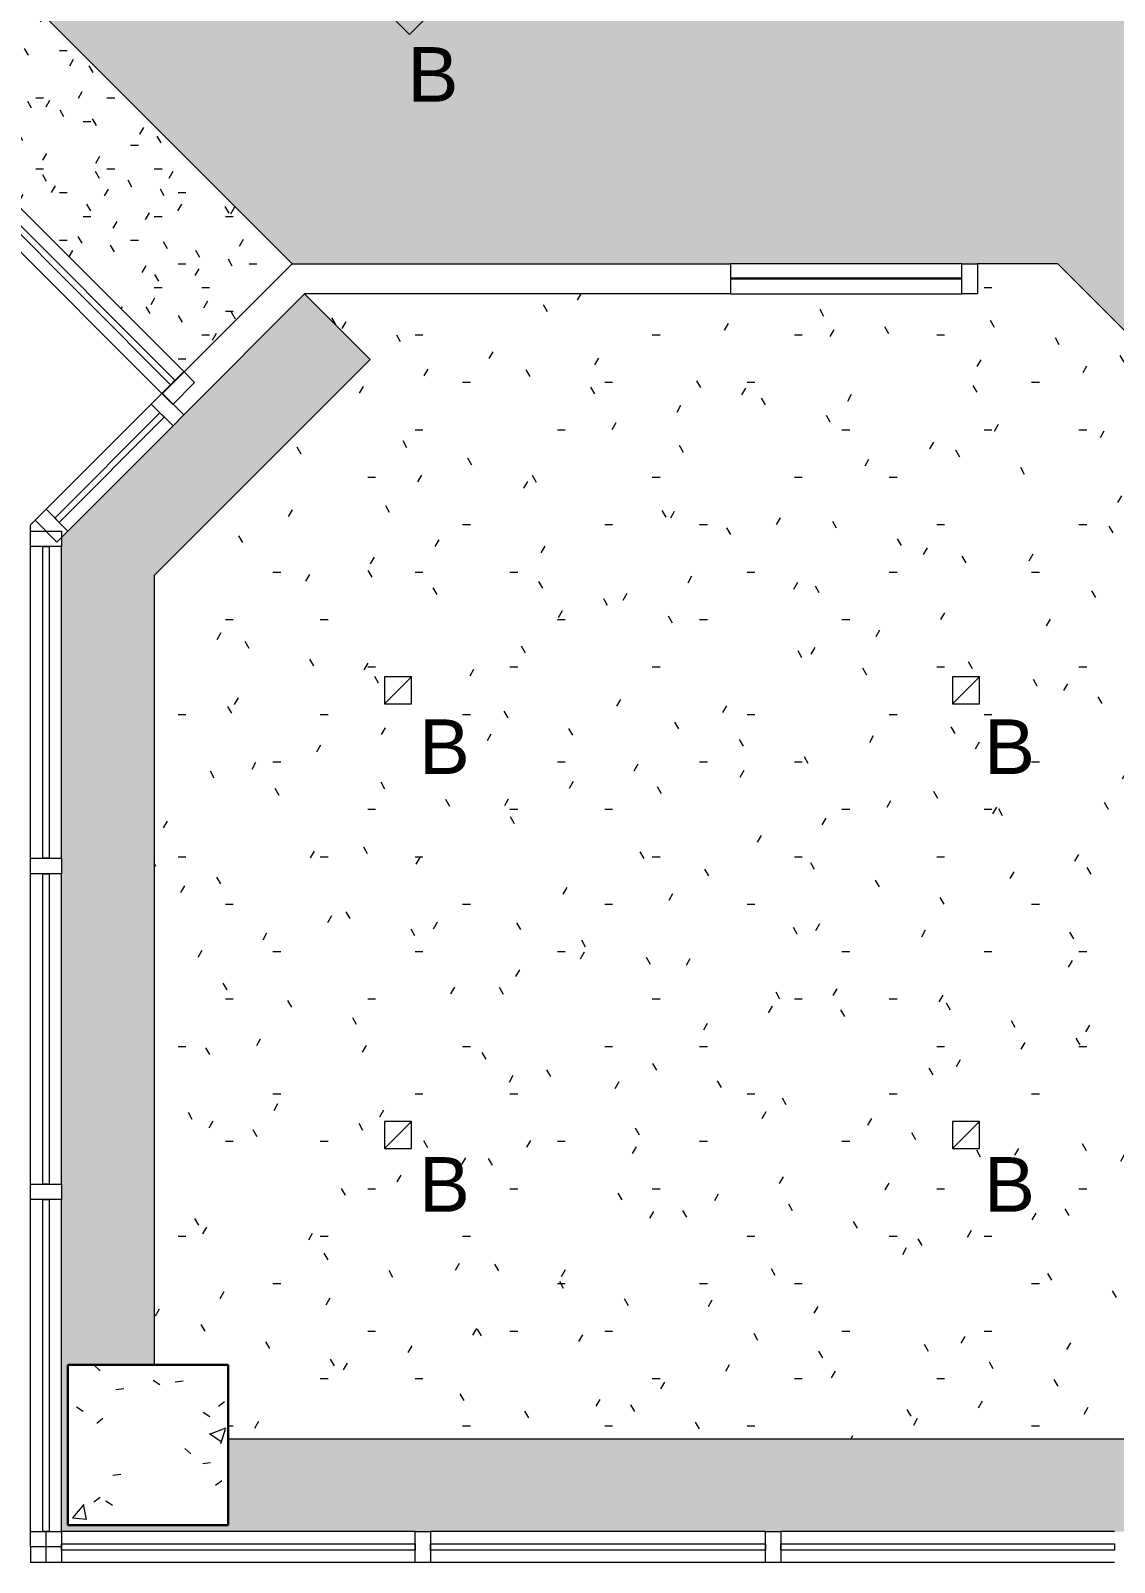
# Model space of a CAD drawing. Header units: inches. Extents: x -1196 to 1003, y -7097 to -4899.
# Drawn here: x -715.1 to -539.5, y -6857.3 to -6609.3 of the extents above; entities that cross this region are included whole.
import ezdxf

# ---------------------------------------------------------------- set-up
doc = ezdxf.new("R2010")
doc.units = ezdxf.units.IN
doc.header["$MEASUREMENT"] = 0
for name, color, linetype, lineweight in [('A-CLNG', 13, 'Continuous', 13), ('A-CLNG-PATT', 13, 'Continuous', 13), ('A-GLAZ', 151, 'Continuous', 13), ('A-GLAZ-CURT', 52, 'Continuous', 9), ('A-GLAZ-CWMG', 51, 'Continuous', 9), ('A-WALL', 113, 'Continuous', 9), ('E-LITE-EQPM', 33, 'Continuous', 9), ('E-LITE-EQPM-IDEN', 33, 'Continuous', 9), ('I-WALL', 2, 'Continuous', 9), ('S-COLS', 52, 'Continuous', 9)]:
    doc.layers.add(name, color=color, linetype=linetype, lineweight=lineweight)
doc.styles.add('Arial', font='arial.ttf', dxfattribs={"height": 8.851796})
pattern_1 = [(0, (0, 0), (15.36, 3.84), [1.267, -10.253, 1.267, -10.253, -61.44]), (0, (0, 0), (15.36, 3.84), [-23.04, 1.267, -21.773, 1.267, -10.253, -26.88]), (0, (0, 0), (15.36, 3.84), [-57.6, 1.267, -6.413, 1.267, -17.933]), (120, (5.76, 1.92), (-11.0055376, 11.3821502), [1.267, -10.253, 1.267, -10.253, -61.44]), (120, (5.76, 1.92), (-11.0055376, 11.3821502), [-23.04, 1.267, -21.773, 1.267, -10.253, -26.88]), (120, (5.76, 1.92), (-11.0055376, 11.3821502), [-57.6, 1.267, -6.413, 1.267, -17.933]), (240, (7.68, 9.6), (-4.3544624, -15.2221502), [1.267, -10.253, 1.267, -10.253, -61.44]), (240, (7.68, 9.6), (-4.3544624, -15.2221502), [-23.04, 1.267, -21.773, 1.267, -10.253, -26.88]), (240, (7.68, 9.6), (-4.3544624, -15.2221502), [-57.6, 1.267, -6.413, 1.267, -17.933])]

# ---------------------------------------------------------------- blocks, each defined once
blk = doc.blocks.new('System Panel - Glazed-5289511-FIRST FLOOR RCP')
at = {"layer": 'A-GLAZ-CURT', "lineweight": 13}
for p, q in [((-27, -0.5), (-27, 0.5)), ((-27, 0.5), (27, 0.5)), ((27, 0.5), (27, -0.5)), ((27, -0.5), (-27, -0.5))]:
    blk.add_line(p, q, dxfattribs=at)
blk = doc.blocks.new('System Panel - Glazed-5289458-FIRST FLOOR RCP')
at = {"layer": 'A-GLAZ-CURT', "lineweight": 13}
for p, q in [((-26.875, -0.5), (-26.875, 0.5)), ((-26.875, 0.5), (26.875, 0.5)), ((26.875, 0.5), (26.875, -0.5)), ((26.875, -0.5), (-26.875, -0.5))]:
    blk.add_line(p, q, dxfattribs=at)
blk = doc.blocks.new('System Panel - Glazed-5289646-FIRST FLOOR RCP')
at = {"layer": 'A-GLAZ-CURT', "lineweight": 13}
for p, q in [((-12.04, -0.5), (-12.04, 0.5)), ((-12.04, 0.5), (12.04, 0.5)), ((12.04, 0.5), (12.04, -0.5)), ((12.04, -0.5), (-12.04, -0.5))]:
    blk.add_line(p, q, dxfattribs=at)
blk = doc.blocks.new('System Panel - Glazed-5303995-FIRST FLOOR RCP')
at = {"layer": 'A-GLAZ-CURT', "lineweight": 13}
for p, q in [((-24.25, -0.5), (-24.25, 0.5)), ((-24.25, 0.5), (24.25, 0.5)), ((24.25, 0.5), (24.25, -0.5)), ((24.25, -0.5), (-24.25, -0.5))]:
    blk.add_line(p, q, dxfattribs=at)
blk = doc.blocks.new('Rectangular Mullion - 2_5_ x 5_ rectangular-V7-FIRST FLOOR RCP')
at = {"layer": 'A-GLAZ-CWMG', "lineweight": 20}
for p, q in [((0, 2.5), (-2.5, 2.5)), ((-2.5, 2.5), (-2.5, -2.5)), ((0, -2.5), (0, 2.5)), ((-2.5, -2.5), (0, -2.5))]:
    blk.add_line(p, q, dxfattribs=at)
blk = doc.blocks.new('Rectangular Mullion - 2_5_ x 5_ rectangular-V6-FIRST FLOOR RCP')
at = {"layer": 'A-GLAZ-CWMG', "lineweight": 20}
for p, q in [((-2.5, 2.5), (0, 2.5)), ((-2.5, -2.5), (-2.5, 2.5)), ((0, 2.5), (0, -2.5)), ((0, -2.5), (-2.5, -2.5))]:
    blk.add_line(p, q, dxfattribs=at)
blk = doc.blocks.new('Rectangular Mullion - 2_5_ x 5_ rectangular-5303997-FIRST FLOOR RCP')
at = {"layer": 'A-GLAZ-CWMG', "lineweight": 20}
for p, q in [((-2.5, 2.5), (0, 2.5)), ((-2.5, -2.5), (-2.5, 2.5)), ((0, 2.5), (0, -2.5)), ((0, -2.5), (-2.5, -2.5))]:
    blk.add_line(p, q, dxfattribs=at)
blk = doc.blocks.new('Rectangular Mullion - 2_5_ x 5_ rectangular-4881268-FIRST FLOOR RCP')
at = {"layer": 'A-GLAZ-CWMG'}
for p, q in [((-712.56, -6686.78), (-695.53, -6669.74)), ((-709.03, -6690.31), (-691.99, -6673.28))]:
    blk.add_line(p, q, dxfattribs=at)
blk = doc.blocks.new('Rectangular Mullion - 2_5_ x 5_ rectangular-4899221-FIRST FLOOR RCP')
at = {"layer": 'A-GLAZ-CWMG'}
for p, q in [((-715.06, -6743.28), (-715.06, -6692.81)), ((-710.06, -6743.28), (-710.06, -6692.81))]:
    blk.add_line(p, q, dxfattribs=at)
blk = doc.blocks.new('Rectangular Mullion - 2_5_ x 5_ rectangular-4899211-FIRST FLOOR RCP')
at = {"layer": 'A-GLAZ-CWMG'}
for p, q in [((-652.78, -6852.28), (-710.06, -6852.28)), ((-652.78, -6857.28), (-710.06, -6857.28))]:
    blk.add_line(p, q, dxfattribs=at)
blk = doc.blocks.new('Concrete-Rectangular-Column - 26 x26-V14-FIRST FLOOR RCP')
at = {"layer": 'S-COLS'}
h = blk.add_hatch(dxfattribs=at)
h.set_pattern_fill('FP_3', color=256, style=0, pattern_type=2)
h.set_pattern_definition([(50, (696.06, 6838.277), (27.5427, -2.40992), [2.88, -31.68]), (355, (696.06, 6838.277), (-5.32784, 28.88427), [2.304, -25.344]), (100.451, (698.356, 6838.076), (22.21532, 26.47393), [2.448, -26.924]), (46.184, (696.06, 6845.957), (40.98187, -6.35642), [4.32, -47.52]), (96.636, (699.476, 6845.427), (35.89075, 37.4062), [3.671, -40.386]), (351.184, (696.06, 6845.957), (35.89097, 37.40622), [3.456, -38.016]), (21, (699.9, 6844.037), (22.921036, -15.46073), [2.88, -31.68]), (326, (699.9, 6844.037), (9.34353, 27.84574), [2.304, -25.344]), (71.451, (701.81, 6842.748), (32.26477, 12.38442), [2.448, -26.924]), (37.5, (696.061, 6838.277), (0.466855, 12.782707), [1.267, -23.77, 1.267, -24.461, -25.44]), (37.5, (696.061, 6838.277), (0.466855, 12.782707), [-50.765, 1.267, -24.173]), (7.5, (696.061, 6838.277), (10.10159, 15.14509), [1.267, -13.402, 1.267, -23.194, -9.696]), (7.5, (696.061, 6838.277), (10.10159, 15.14509), [-39.13, 1.267, -8.429]), (327.5, (687.497, 6838.277), (20.499161, -0.86578), [1.267, -8.333, 1.267, -28.685, -39.744]), (327.5, (687.497, 6838.277), (20.499161, -0.86578), [-39.552, 1.267, -38.477]), (317.5, (683.657, 6838.277), (22.39478, 3.84429), [1.267, -11.213, 1.267, -18.624, -28.224]), (317.5, (683.657, 6838.277), (22.39478, 3.84429), [-32.371, 1.267, -26.957])])
h.paths.add_polyline_path([(-13, -13), (13, -13), (13, 13), (-13, 13), (-13, 1)], flags=0)
at = {"layer": 'S-COLS', "lineweight": 30}
for p, q in [((-13, 13), (13, 13)), ((-13, -13), (-13, 13)), ((13, 13), (13, -13)), ((13, -13), (-13, -13))]:
    blk.add_line(p, q, dxfattribs=at)
blk = doc.blocks.new('System Panel - Glazed-5270993-FIRST FLOOR RCP')
at = {"layer": 'A-GLAZ-CURT', "lineweight": 13}
for p, q in [((-27.125, -0.5), (-27.125, 0.5)), ((-27.125, 0.5), (27.125, 0.5)), ((27.125, 0.5), (27.125, -0.5)), ((27.125, -0.5), (-27.125, -0.5))]:
    blk.add_line(p, q, dxfattribs=at)
blk = doc.blocks.new('Rectangular Mullion - 2_5_ x 5_ rectangular-4899213-FIRST FLOOR RCP')
at = {"layer": 'A-GLAZ-CWMG'}
for p, q in [((-539.53, -6852.28), (-593.53, -6852.28)), ((-539.53, -6857.28), (-593.53, -6857.28))]:
    blk.add_line(p, q, dxfattribs=at)
blk = doc.blocks.new('System Panel - Glazed-5289512-FIRST FLOOR RCP')
at = {"layer": 'A-GLAZ-CURT', "lineweight": 13}
for p, q in [((-28.64, -0.5), (-28.64, 0.5)), ((-28.64, 0.5), (28.64, 0.5)), ((28.64, 0.5), (28.64, -0.5)), ((28.64, -0.5), (-28.64, -0.5))]:
    blk.add_line(p, q, dxfattribs=at)
blk = doc.blocks.new('Rectangular Mullion - 2_5_ x 5_ rectangular-4899214-FIRST FLOOR RCP')
at = {"layer": 'A-GLAZ-CWMG'}
for p, q in [((-596.03, -6852.28), (-650.28, -6852.28)), ((-596.03, -6857.28), (-650.28, -6857.28))]:
    blk.add_line(p, q, dxfattribs=at)
blk = doc.blocks.new('System Panel - Glazed-5270091-FIRST FLOOR RCP')
at = {"layer": 'A-GLAZ-CURT', "lineweight": 13}
for p, q in [((-25.125, -0.5), (-25.125, 0.5)), ((-25.125, 0.5), (25.125, 0.5)), ((25.125, 0.5), (25.125, -0.5)), ((25.125, -0.5), (-25.125, -0.5))]:
    blk.add_line(p, q, dxfattribs=at)
blk = doc.blocks.new('Rectangular Mullion - 2_5_ x 5_ rectangular-4899223-FIRST FLOOR RCP')
at = {"layer": 'A-GLAZ-CWMG'}
for p, q in [((-715.06, -6852.28), (-715.06, -6798.53)), ((-710.06, -6852.28), (-710.06, -6798.53))]:
    blk.add_line(p, q, dxfattribs=at)
blk = doc.blocks.new('System Panel - Glazed-5289459-FIRST FLOOR RCP')
at = {"layer": 'A-GLAZ-CURT', "lineweight": 13}
for p, q in [((-25.23, -0.5), (-25.23, 0.5)), ((-25.23, 0.5), (25.23, 0.5)), ((25.23, 0.5), (25.23, -0.5)), ((25.23, -0.5), (-25.23, -0.5))]:
    blk.add_line(p, q, dxfattribs=at)
blk = doc.blocks.new('Rectangular Mullion - 2_5_ x 5_ rectangular-4899225-FIRST FLOOR RCP')
at = {"layer": 'A-GLAZ-CWMG'}
for p, q in [((-715.06, -6796.03), (-715.06, -6745.78)), ((-710.06, -6796.03), (-710.06, -6745.78))]:
    blk.add_line(p, q, dxfattribs=at)
blk = doc.blocks.new('Rectangular Mullion - 2_5_ x 5_ rectangular-V63-FIRST FLOOR RCP')
at = {"layer": 'A-GLAZ-CWMG', "lineweight": 20}
for p, q in [((1.25, 2.5), (-1.25, 2.5)), ((-1.25, 2.5), (-1.25, -2.5)), ((1.25, -2.5), (1.25, 2.5)), ((-1.25, -2.5), (1.25, -2.5))]:
    blk.add_line(p, q, dxfattribs=at)
blk = doc.blocks.new('Rectangular Mullion - 2_5_ x 5_ rectangular-5041868-FIRST FLOOR RCP')
at = {"layer": 'A-GLAZ-CWMG'}
for p, q in [((-690.27, -6664.48), (-724.56, -6630.19)), ((-693.8, -6668.02), (-728.1, -6633.72))]:
    blk.add_line(p, q, dxfattribs=at)
blk = doc.blocks.new('Frameless opening with glazing - 37_5-5235140-FIRST FLOOR RCP')
at = {"layer": 'A-GLAZ', "lineweight": 30}
blk.add_line((-20.25, 0.0625), (17.25, 0.0625), dxfattribs=at)
blk = doc.blocks.new('L-Recessed Square Downlight - 4_-4552743-FIRST FLOOR RCP')
at = {"layer": 'E-LITE-EQPM'}
for p, q in [((-2.1875, -2.1875), (-2.1875, 2.1875)), ((-2.1875, 2.1875), (2.1875, 2.1875)), ((-2.1875, 2.1875), (2.1875, -2.1875)), ((2.1875, 2.1875), (2.1875, -2.1875)), ((2.1875, -2.1875), (-2.1875, -2.1875))]:
    blk.add_line(p, q, dxfattribs=at)

msp = doc.modelspace()

# ---------------------------------------------------------------- hatches: boundary and pattern name
at = {"layer": 'A-CLNG-PATT'}
h = msp.add_hatch(dxfattribs=at)
h.set_pattern_fill('FP_6', color=256, style=0, pattern_type=2)
h.set_pattern_definition(pattern_1)
h.paths.add_polyline_path([(-498.57, -6697.16), (-437.06, -6697.16), (-437.06, -6609.28), (-456.06, -6609.28), (-715.06, -6350.28), (-715.06, -6283.33), (-866.94, -6283.33), (-866.94, -6251.58), (-1002.51, -6251.58), (-1002.51, -6356.72), (-985.06, -6339.28), (-812.62, -6339.28), (-812.62, -6383.1), (-744.8, -6450.92), (-744.8, -6574.93), (-672.72, -6647.02), (-548.71, -6647.02), (-505.06, -6690.67)], flags=0)
h.paths.add_polyline_path([(-465, -6668.2), (-466.04, -6668.06), (-467, -6667.67), (-467.83, -6667.03), (-468.46, -6666.2), (-468.86, -6665.24), (-469, -6664.2), (-468.86, -6663.17), (-468.46, -6662.2), (-467.83, -6661.37), (-467, -6660.74), (-466.04, -6660.34), (-465, -6660.2), (-463.97, -6660.34), (-463, -6660.74), (-462.17, -6661.37), (-461.54, -6662.2), (-461.14, -6663.17), (-461, -6664.2), (-461.14, -6665.24), (-461.54, -6666.2), (-462.17, -6667.03), (-463, -6667.67), (-463.97, -6668.06)], flags=0)
h.paths.add_polyline_path([(-507.43, -6625.77), (-508.46, -6625.64), (-509.43, -6625.24), (-510.26, -6624.6), (-510.93, -6623.69), (-511.29, -6622.81), (-511.43, -6621.77), (-511.29, -6620.74), (-510.89, -6619.77), (-510.26, -6618.95), (-509.43, -6618.31), (-508.46, -6617.91), (-507.43, -6617.77), (-506.39, -6617.91), (-505.43, -6618.31), (-504.6, -6618.95), (-503.96, -6619.77), (-503.56, -6620.74), (-503.43, -6621.77), (-503.56, -6622.81), (-503.96, -6623.77), (-504.6, -6624.6), (-505.43, -6625.24), (-506.39, -6625.64)], flags=0)
h.paths.add_polyline_path([(-549.85, -6583.35), (-550.99, -6583.17), (-551.85, -6582.81), (-552.68, -6582.18), (-553.32, -6581.35), (-553.72, -6580.38), (-553.85, -6579.35), (-553.72, -6578.31), (-553.32, -6577.35), (-552.68, -6576.52), (-551.85, -6575.88), (-550.89, -6575.48), (-549.85, -6575.35), (-548.82, -6575.48), (-547.85, -6575.88), (-547.02, -6576.52), (-546.39, -6577.35), (-545.98, -6578.42), (-545.85, -6579.35), (-545.99, -6580.38), (-546.39, -6581.35), (-547.02, -6582.18), (-547.85, -6582.81), (-548.82, -6583.21)], flags=0)
h.paths.add_polyline_path([(-722.13, -6411.07), (-723.17, -6410.93), (-724.13, -6410.53), (-724.96, -6409.9), (-725.6, -6409.07), (-726, -6408.1), (-726.13, -6407.07), (-726, -6406.03), (-725.6, -6405.07), (-724.96, -6404.24), (-724.13, -6403.6), (-723.17, -6403.2), (-722.13, -6403.07), (-721.1, -6403.2), (-720.13, -6403.6), (-719.31, -6404.24), (-718.67, -6405.07), (-718.27, -6406.03), (-718.13, -6407.07), (-718.27, -6408.1), (-718.67, -6409.07), (-719.31, -6409.9), (-720.13, -6410.53), (-721.1, -6410.93), (-721.49, -6410.98)], flags=0)
h.paths.add_polyline_path([(-764.56, -6368.64), (-765.6, -6368.5), (-766.56, -6368.11), (-767.39, -6367.47), (-768.02, -6366.64), (-768.42, -6365.68), (-768.56, -6364.64), (-768.42, -6363.61), (-768.02, -6362.64), (-767.39, -6361.81), (-766.56, -6361.18), (-765.6, -6360.78), (-764.56, -6360.64), (-763.53, -6360.78), (-762.56, -6361.18), (-761.73, -6361.81), (-761.1, -6362.64), (-760.7, -6363.61), (-760.56, -6364.64), (-760.7, -6365.68), (-761.1, -6366.64), (-761.73, -6367.47), (-762.56, -6368.11), (-763.53, -6368.5)], flags=0)
h.paths.add_polyline_path([(-764.56, -6308.64), (-765.6, -6308.5), (-766.56, -6308.11), (-767.39, -6307.47), (-768.02, -6306.64), (-768.42, -6305.68), (-768.56, -6304.64), (-768.42, -6303.61), (-768.02, -6302.64), (-767.39, -6301.81), (-766.56, -6301.18), (-765.6, -6300.78), (-764.56, -6300.64), (-763.53, -6300.78), (-762.56, -6301.18), (-761.73, -6301.81), (-761.1, -6302.64), (-760.7, -6303.61), (-760.56, -6304.64), (-760.7, -6305.68), (-761.1, -6306.64), (-761.73, -6307.47), (-762.56, -6308.11), (-763.53, -6308.5)], flags=0)
h.paths.add_polyline_path([(-860.56, -6308.64), (-861.6, -6308.5), (-862.56, -6308.11), (-863.39, -6307.47), (-864.02, -6306.64), (-864.42, -6305.68), (-864.56, -6304.64), (-864.42, -6303.61), (-864.02, -6302.64), (-863.39, -6301.81), (-862.56, -6301.18), (-861.6, -6300.78), (-860.56, -6300.64), (-859.53, -6300.78), (-858.56, -6301.18), (-857.73, -6301.81), (-857.1, -6302.64), (-856.7, -6303.61), (-856.56, -6304.64), (-856.7, -6305.68), (-857.1, -6306.64), (-857.73, -6307.47), (-858.56, -6308.11), (-859.53, -6308.5)], flags=0)
h.paths.add_polyline_path([(-956.56, -6308.64), (-957.6, -6308.5), (-958.56, -6308.11), (-959.39, -6307.47), (-960.02, -6306.64), (-960.42, -6305.68), (-960.56, -6304.64), (-960.42, -6303.61), (-960.02, -6302.64), (-959.39, -6301.81), (-958.56, -6301.18), (-957.6, -6300.78), (-956.56, -6300.64), (-955.53, -6300.78), (-954.56, -6301.18), (-953.73, -6301.81), (-953.1, -6302.64), (-952.7, -6303.61), (-952.56, -6304.64), (-952.7, -6305.68), (-953.1, -6306.64), (-953.73, -6307.47), (-954.56, -6308.11), (-955.53, -6308.5)], flags=0)
h.paths.add_polyline_path([(-744.14, -6279.58), (-715.06, -6279.58), (-715.06, -6251.58), (-863.19, -6251.58), (-863.19, -6279.58), (-752, -6279.58)], flags=0)
h = msp.add_hatch(dxfattribs=at)
h.set_pattern_fill('FP_7', color=256, style=0, pattern_type=2)
h.set_pattern_definition(pattern_1)
h.paths.add_polyline_path([(-538.06, -6852.28), (-523.06, -6837.28), (-683.06, -6837.28), (-683.06, -6851.28), (-709.06, -6851.28), (-709.06, -6825.28), (-695.06, -6825.28), (-695.06, -6697.47), (-660.09, -6662.5), (-670.7, -6651.9), (-690.27, -6671.47), (-690.22, -6671.51), (-710.06, -6691.35), (-710.06, -6852.28), (-538.79, -6852.28)], flags=0)
h.paths.add_polyline_path([(-789.75, -6612.28), (-789.12, -6612.27), (-767.63, -6590.78), (-767.59, -6590.82), (-749.68, -6572.91), (-760.29, -6562.31), (-795.26, -6597.28), (-923.06, -6597.28), (-923.06, -6611.28), (-949.06, -6611.28), (-949.06, -6585.28), (-935.06, -6585.28), (-935.06, -6425.28), (-950.06, -6440.28), (-950.06, -6612.28), (-789.86, -6612.28)], flags=0)
h = msp.add_hatch(dxfattribs=at)
h.set_pattern_fill('FP_7', color=256, style=0, pattern_type=2)
h.set_pattern_definition(pattern_1)
h.paths.add_polyline_path([(-690.22, -6664.53), (-672.72, -6647.02), (-744.8, -6574.93), (-762.31, -6592.44), (-690.27, -6664.48)], flags=0)
h = msp.add_hatch(dxfattribs=at)
h.set_pattern_fill('FP_1', color=256, style=0, pattern_type=2)
h.set_pattern_definition([(0, (0, 0), (30.72, 7.68), [1.267, -21.773, 1.267, -21.773, -122.88]), (0, (0, 0), (30.72, 7.68), [-46.08, 1.267, -44.813, 1.267, -21.773, -53.76]), (0, (0, 0), (30.72, 7.68), [-115.2, 1.267, -14.093, 1.267, -37.133]), (120, (11.52, 3.84), (-22.011075, 22.7643), [1.267, -21.773, 1.267, -21.773, -122.88]), (120, (11.52, 3.84), (-22.011075, 22.7643), [-46.08, 1.267, -44.813, 1.267, -21.773, -53.76]), (120, (11.52, 3.84), (-22.011075, 22.7643), [-115.2, 1.267, -14.093, 1.267, -37.133]), (240, (15.36, 19.2), (-8.708925, -30.4443), [1.267, -21.773, 1.267, -21.773, -122.88]), (240, (15.36, 19.2), (-8.708925, -30.4443), [-46.08, 1.267, -44.813, 1.267, -21.773, -53.76]), (240, (15.36, 19.2), (-8.708925, -30.4443), [-115.2, 1.267, -14.093, 1.267, -37.133])])
h.paths.add_polyline_path([(-535.61, -6837.28), (-523.06, -6837.28), (-505.06, -6819.28), (-437.06, -6819.28), (-437.06, -6697.16), (-498.57, -6697.16), (-548.71, -6647.02), (-561.72, -6647.02), (-561.72, -6651.9), (-670.7, -6651.9), (-660.09, -6662.5), (-695.06, -6697.47), (-695.06, -6825.28), (-683.06, -6825.28), (-683.06, -6837.28), (-537.03, -6837.28)], flags=0)

# ---------------------------------------------------------------- linework, layer by layer
at = {"layer": 'A-CLNG'}
for p, q in [((-744.8, -6574.93), (-672.72, -6647.02)), ((-548.71, -6647.02), (-561.72, -6647.02)), ((-498.57, -6697.16), (-548.71, -6647.02)), ((-670.7, -6651.9), (-660.09, -6662.5)), ((-660.09, -6662.5), (-695.06, -6697.47)), ((-695.06, -6697.47), (-695.06, -6825.28)), ((-683.06, -6837.28), (-523.06, -6837.28))]:
    msp.add_line(p, q, dxfattribs=at)
at = {"layer": 'A-WALL', "lineweight": 13}
for p, q in [((-693.71, -6668.02), (-672.72, -6647.02)), ((-672.72, -6647.02), (-601.72, -6647.02)), ((-601.72, -6647.02), (-601.72, -6651.9)), ((-564.22, -6651.9), (-564.22, -6647.02)), ((-564.22, -6647.02), (-561.72, -6647.02)), ((-561.72, -6647.02), (-561.72, -6651.9)), ((-670.7, -6651.9), (-690.27, -6671.47)), ((-601.72, -6651.9), (-670.7, -6651.9)), ((-561.72, -6651.9), (-564.22, -6651.9)), ((-690.27, -6671.47), (-693.71, -6668.02))]:
    msp.add_line(p, q, dxfattribs=at)
at = {"layer": 'A-WALL'}
for p, q in [((-564.22, -6647.02), (-601.72, -6647.02)), ((-601.72, -6651.9), (-564.22, -6651.9))]:
    msp.add_line(p, q, dxfattribs=at)
at = {"layer": 'I-WALL'}
for p, q in [((-714.33, -6688.54), (-715.06, -6689.28)), ((-715.06, -6690.31), (-715.06, -6689.28)), ((-715.06, -6854.78), (-715.06, -6857.28)), ((-712.56, -6857.28), (-715.06, -6857.28))]:
    msp.add_line(p, q, dxfattribs=at)

# ---------------------------------------------------------------- block references
at = {"layer": 'A-GLAZ'}
msp.add_blockref('Frameless opening with glazing - 37_5-5235140-FIRST FLOOR RCP', (-581.47, -6649.46), dxfattribs=at)
at = {"layer": 'A-GLAZ-CURT'}
for name, p, rotation in [('System Panel - Glazed-5303995-FIRST FLOOR RCP', (-709.18, -6649.1), 134.9999999999997), ('System Panel - Glazed-5289646-FIRST FLOOR RCP', (-702.28, -6680.03), 45), ('System Panel - Glazed-5289459-FIRST FLOOR RCP', (-712.56, -6718.04), 89.99999999999991), ('System Panel - Glazed-5270091-FIRST FLOOR RCP', (-712.56, -6770.9), 89.99999999999991), ('System Panel - Glazed-5289458-FIRST FLOOR RCP', (-712.56, -6825.4), 89.99999999999991), ('System Panel - Glazed-5289512-FIRST FLOOR RCP', (-681.42, -6854.78), 180), ('System Panel - Glazed-5270993-FIRST FLOOR RCP', (-623.15, -6854.78), 180), ('System Panel - Glazed-5289511-FIRST FLOOR RCP', (-566.53, -6854.78), 180)]:
    msp.add_blockref(name, p, dxfattribs=dict(at, rotation=rotation))
at = {"layer": 'A-GLAZ-CWMG'}
for name in ['Rectangular Mullion - 2_5_ x 5_ rectangular-5041868-FIRST FLOOR RCP', 'Rectangular Mullion - 2_5_ x 5_ rectangular-4881268-FIRST FLOOR RCP', 'Rectangular Mullion - 2_5_ x 5_ rectangular-4899221-FIRST FLOOR RCP', 'Rectangular Mullion - 2_5_ x 5_ rectangular-4899225-FIRST FLOOR RCP', 'Rectangular Mullion - 2_5_ x 5_ rectangular-4899223-FIRST FLOOR RCP', 'Rectangular Mullion - 2_5_ x 5_ rectangular-4899211-FIRST FLOOR RCP', 'Rectangular Mullion - 2_5_ x 5_ rectangular-4899214-FIRST FLOOR RCP', 'Rectangular Mullion - 2_5_ x 5_ rectangular-4899213-FIRST FLOOR RCP']:
    msp.add_blockref(name, (0, 0), dxfattribs=at)
for name, p, rotation in [('Rectangular Mullion - 2_5_ x 5_ rectangular-5303997-FIRST FLOOR RCP', (-690.27, -6668.02), 314.9999999999997), ('Rectangular Mullion - 2_5_ x 5_ rectangular-V6-FIRST FLOOR RCP', (-712.56, -6690.31), 225), ('Rectangular Mullion - 2_5_ x 5_ rectangular-V6-FIRST FLOOR RCP', (-712.56, -6854.78), 269.9999999999999)]:
    msp.add_blockref(name, p, dxfattribs=dict(at, rotation=rotation))
at = {"layer": 'A-GLAZ-CWMG', "extrusion": (0, 0, -1)}
for name, p, rotation in [('Rectangular Mullion - 2_5_ x 5_ rectangular-V7-FIRST FLOOR RCP', (691.99, -6669.74), 135), ('Rectangular Mullion - 2_5_ x 5_ rectangular-V7-FIRST FLOOR RCP', (712.56, -6690.31), 90.00000000000007), ('Rectangular Mullion - 2_5_ x 5_ rectangular-V63-FIRST FLOOR RCP', (712.56, -6744.53), 90.00000000000007), ('Rectangular Mullion - 2_5_ x 5_ rectangular-V63-FIRST FLOOR RCP', (712.56, -6797.28), 90.00000000000007)]:
    msp.add_blockref(name, p, dxfattribs=dict(at, rotation=rotation))
for name, p in [('Rectangular Mullion - 2_5_ x 5_ rectangular-V7-FIRST FLOOR RCP', (712.56, -6854.78)), ('Rectangular Mullion - 2_5_ x 5_ rectangular-V63-FIRST FLOOR RCP', (651.53, -6854.78)), ('Rectangular Mullion - 2_5_ x 5_ rectangular-V63-FIRST FLOOR RCP', (594.78, -6854.78))]:
    msp.add_blockref(name, p, dxfattribs=at)
at = {"layer": 'E-LITE-EQPM', "extrusion": (0, 0, -1)}
for p, rotation in [((653.69, -6606.81), 224.9999999999996), ((655.56, -6716.09), 180), ((563.56, -6716.09), 180), ((655.56, -6788.09), 180), ((563.56, -6788.09), 180)]:
    msp.add_blockref('L-Recessed Square Downlight - 4_-4552743-FIRST FLOOR RCP', p, dxfattribs=dict(at, rotation=rotation))
at = {"layer": 'S-COLS'}
msp.add_blockref('Concrete-Rectangular-Column - 26 x26-V14-FIRST FLOOR RCP', (-696.06, -6838.28), dxfattribs=at)

# ---------------------------------------------------------------- texts
at = {"layer": 'E-LITE-EQPM-IDEN', "char_height": 8.85, "width": 9.828, "attachment_point": 2, "line_spacing_factor": 0.938532, "style": 'Arial'}
for insert in [(-649.89, -6611.94), (-648.04, -6720.79), (-556.51, -6720.79), (-648.04, -6791.66), (-556.51, -6791.66)]:
    msp.add_mtext('B', dxfattribs=dict(at, insert=insert))

doc.saveas('drawing.dxf')
